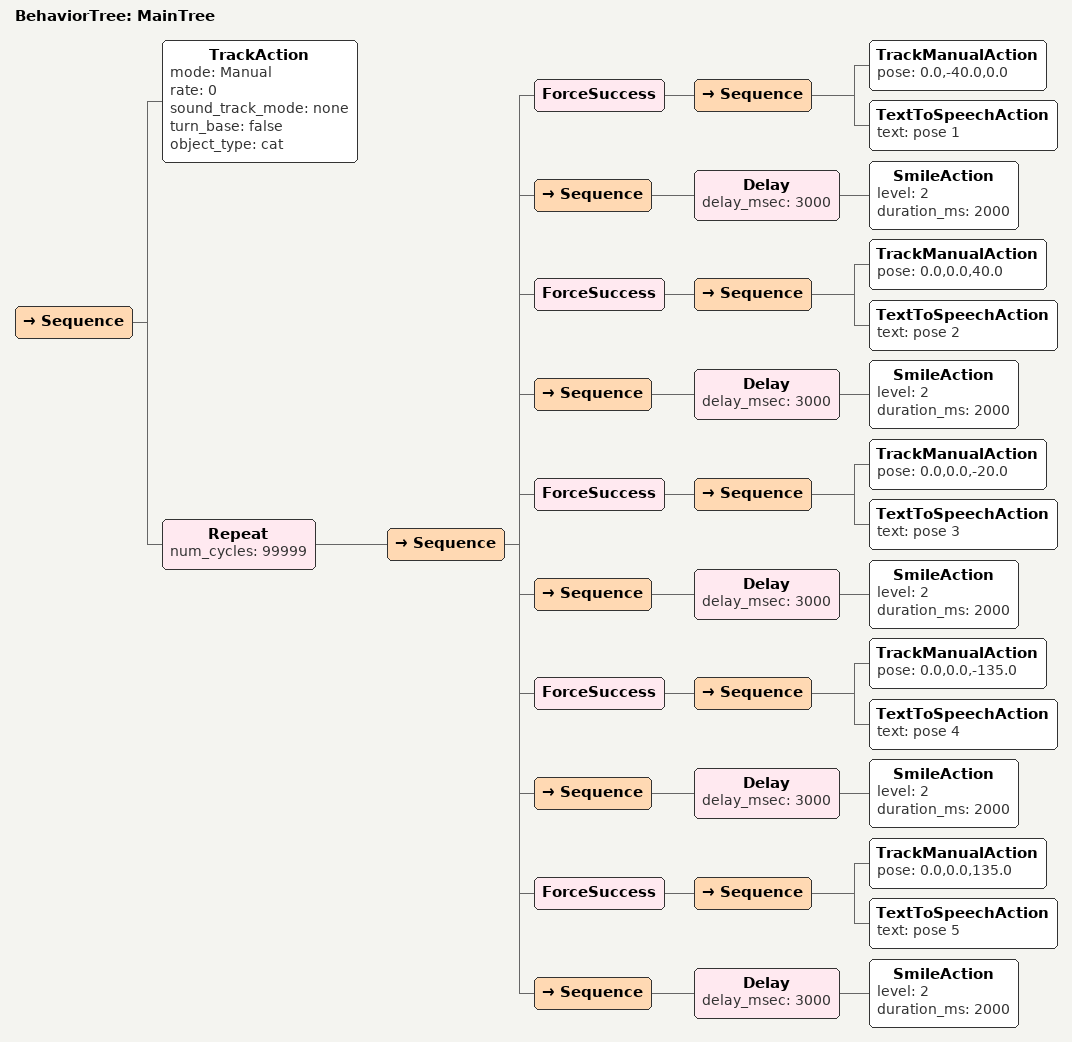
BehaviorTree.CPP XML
<root BTCPP_format="4" main_tree_to_execute="MainTree">
	<BehaviorTree ID="MainTree">
		<Sequence>
			<TrackAction mode="Manual" rate="0" sound_track_mode="none" turn_base="false" object_type="cat" />
			<Repeat num_cycles="99999">
				<Sequence>
					<ForceSuccess>
						<Sequence>
							<TrackManualAction pose="0.0,-40.0,0.0" />
							<TextToSpeechAction text="pose 1" />
						</Sequence>
					</ForceSuccess>

					<Sequence>
						<Delay delay_msec="3000">
							<SmileAction level="2" duration_ms="2000" />
						</Delay>
					</Sequence>

					<ForceSuccess>
						<Sequence>
							<TrackManualAction pose="0.0,0.0,40.0" />
							<TextToSpeechAction text="pose 2" />
						</Sequence>
					</ForceSuccess>

					<Sequence>
						<Delay delay_msec="3000">
							<SmileAction level="2" duration_ms="2000" />
						</Delay>
					</Sequence>

					<ForceSuccess>
						<Sequence>
							<TrackManualAction pose="0.0,0.0,-20.0" />
							<TextToSpeechAction text="pose 3" />
						</Sequence>
					</ForceSuccess>

					<Sequence>
						<Delay delay_msec="3000">
							<SmileAction level="2" duration_ms="2000" />
						</Delay>
					</Sequence>

					<ForceSuccess>
						<Sequence>
							<TrackManualAction pose="0.0,0.0,-135.0" />
							<TextToSpeechAction text="pose 4" />
						</Sequence>
					</ForceSuccess>

					<Sequence>
						<Delay delay_msec="3000">
							<SmileAction level="2" duration_ms="2000" />
						</Delay>
					</Sequence>

					<ForceSuccess>
						<Sequence>
							<TrackManualAction pose="0.0,0.0,135.0" />
							<TextToSpeechAction text="pose 5" />
						</Sequence>
					</ForceSuccess>

					<Sequence>
						<Delay delay_msec="3000">
							<SmileAction level="2" duration_ms="2000" />
						</Delay>
					</Sequence>

				</Sequence>
			</Repeat>
		</Sequence>
	</BehaviorTree>
</root>
